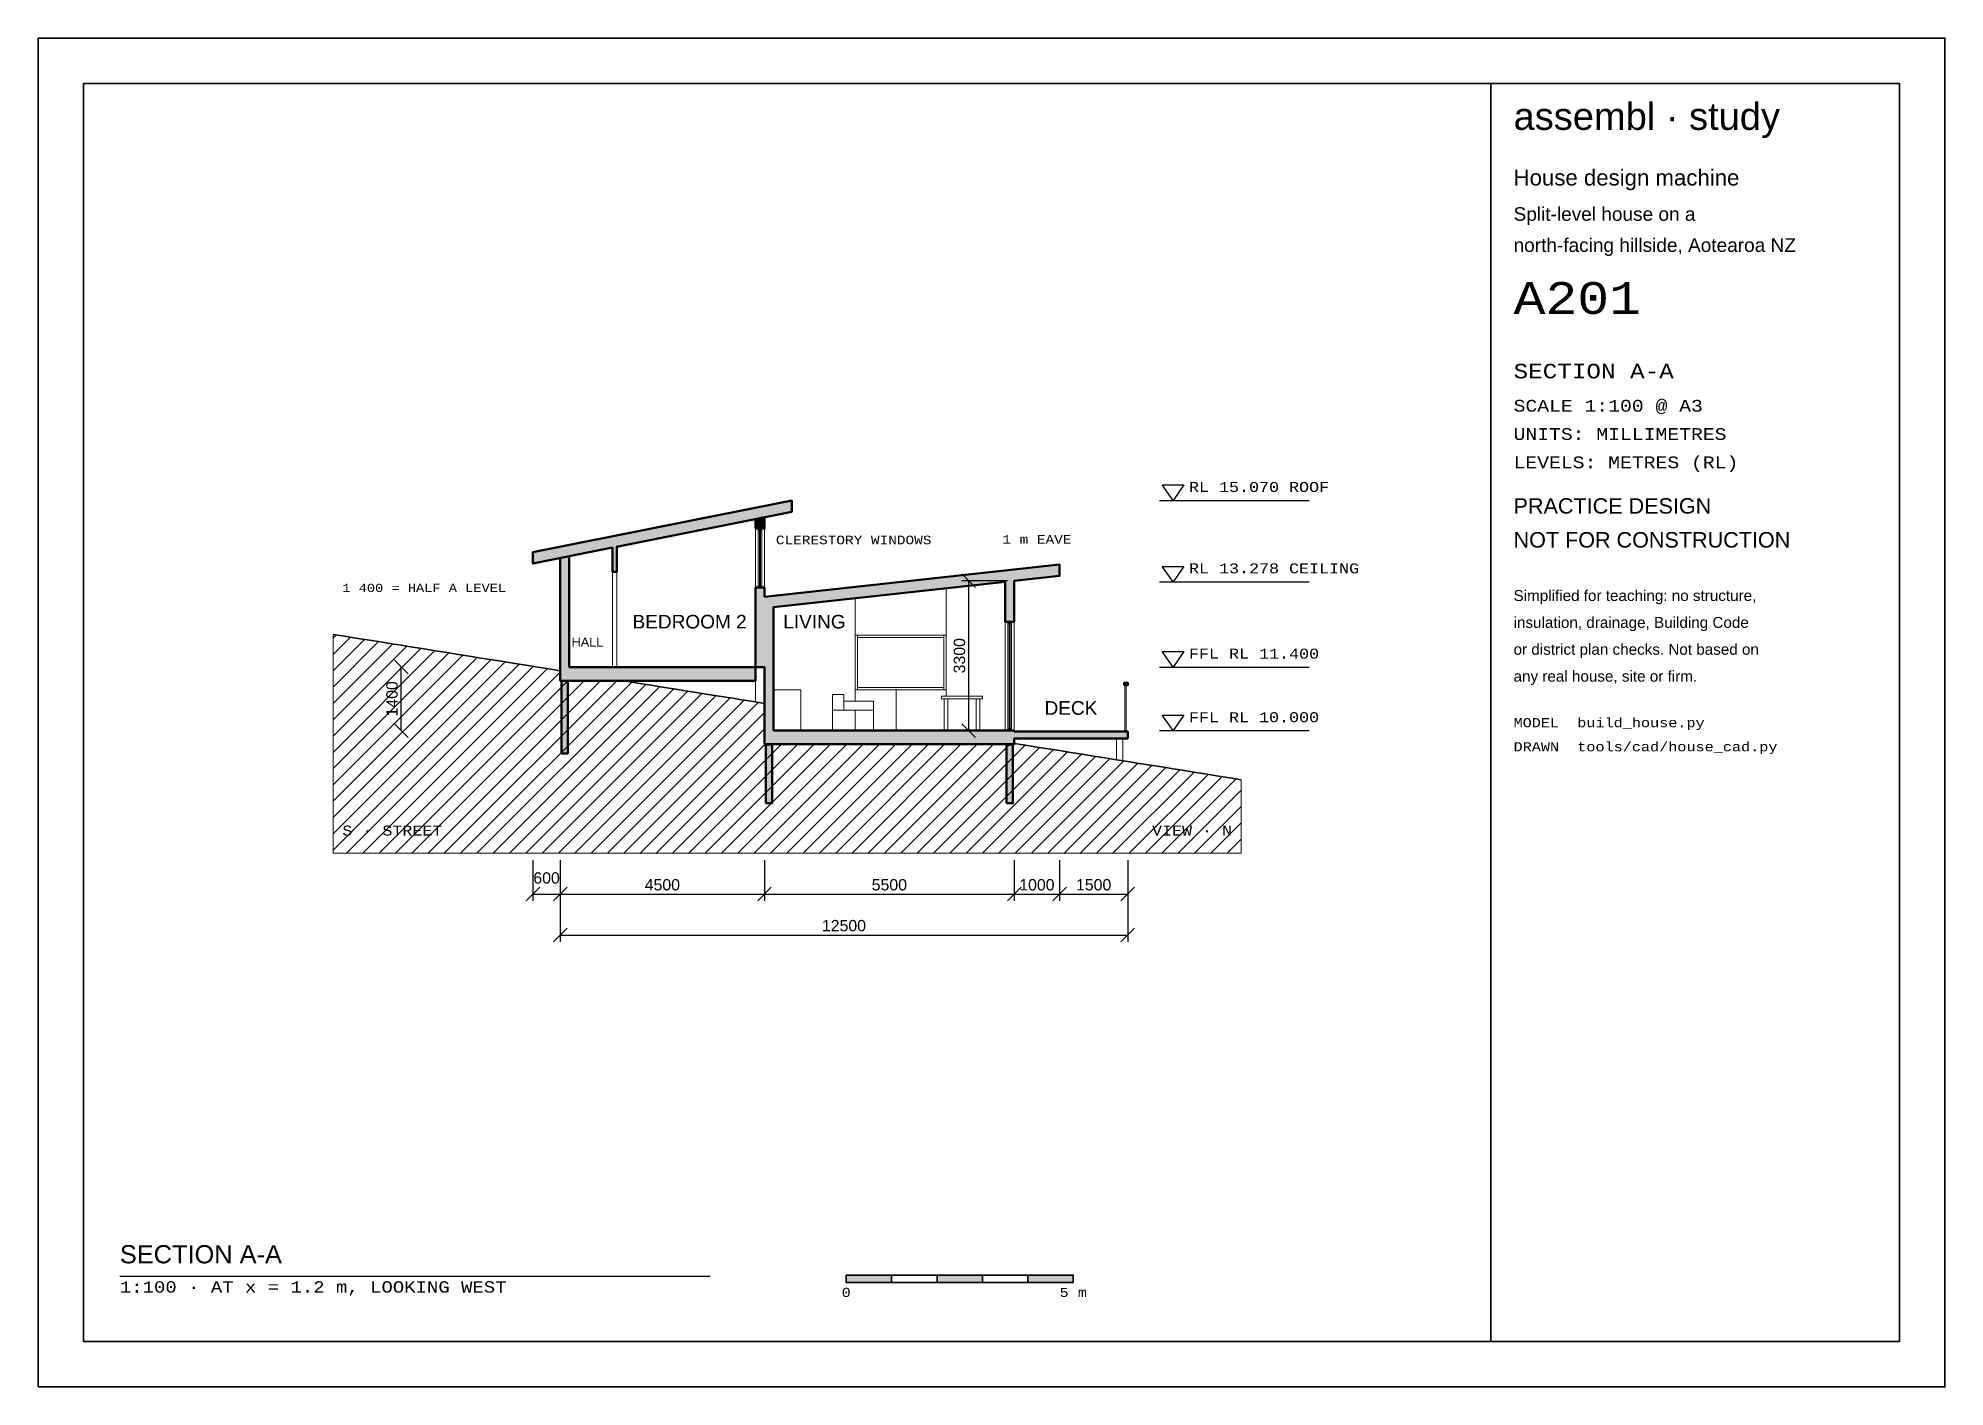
# Paper-space layout 'A201 Section A-A' of a CAD drawing. Header units: millimetres. Extents: x 0 to 420, y 0 to 297.
# The model-space entities are those that its viewports show. They can reach past a viewport. Long polylines and large blocks are cut down to what shows.
import ezdxf
from ezdxf.enums import TextEntityAlignment as Align

# ---------------------------------------------------------------- set-up
doc = ezdxf.new("R2010")
doc.units = ezdxf.units.MM
for name, color, linetype, lineweight in [('A-ANNO-DIMS', 7, 'Continuous', 18), ('A-ANNO-SYMB', 1, 'Continuous', 25), ('A-ANNO-TEXT', 7, 'Continuous', 25), ('A-ANNO-TTLB', 7, 'Continuous', 35), ('A-FURN', 8, 'Continuous', 13), ('A-GLAZ', 4, 'Continuous', 18), ('A-SECT', 7, 'Continuous', 50), ('A-SECT-BYND', 8, 'Continuous', 18), ('A-SECT-PATT', 8, 'Continuous', 0), ('C-TOPO-MAJR', 96, 'Continuous', 35), ('C-TOPO-PATT', 8, 'Continuous', 0)]:
    doc.layers.add(name, color=color, linetype=linetype, lineweight=lineweight)
doc.styles.add('ASSEMBL', font='arial.ttf')
doc.styles.add('ASSEMBL-MONO', font='cour.ttf')
doc.dimstyles.new('A100', dxfattribs={"dimscale": 100, "dimtxt": 2.5, "dimasz": 2, "dimexe": 1.5, "dimexo": 1.5, "dimgap": 0.8, "dimtad": 1, "dimdec": 0, "dimdsep": 46, "dimtxsty": 'ASSEMBL', "dimtsz": 1.5, "dimcen": 2.5, "dimclrd": 256, "dimclre": 256, "dimclrt": 256, "dimazin": 3, "dimtfac": 1, "dimtmove": 0, "dimatfit": 3})

msp = doc.modelspace()

# ---------------------------------------------------------------- hatches: boundary and pattern name
at = {"layer": 'A-ANNO-TTLB'}
for points in [[(203800, 2300), (204800, 2300), (204800, 2460), (203800, 2460)], [(205800, 2300), (206800, 2300), (206800, 2460), (205800, 2460)], [(207800, 2300), (208800, 2300), (208800, 2460), (207800, 2460)]]:
    msp.add_hatch(color=256, dxfattribs=at).paths.add_polyline_path(points)
at = {"layer": 'A-SECT-PATT'}
for points in [[(202600, 19520), (202600, 19270), (198741.4, 18498.3), (198750, 18500), (198750, 17950), (198650, 17950), (198650, 18480), (196900, 18130), (196900, 18380)], [(201800, 18900), (201800, 19110), (202000, 19150), (202000, 18900)], [(201800, 15550), (200440, 15550), (197700, 15550), (197500, 15550), (197500, 18250), (197700, 18290), (197700, 15850), (200440, 15850), (201800, 15850)], [(202000, 14150), (202000, 15850), (201800, 15850), (201800, 17600), (202000, 17600), (202000, 17400), (208500, 18109.1), (208500, 17859.1), (207500, 17750), (207500, 16850), (207300, 16850), (207300, 17728.2), (202200, 17171.8), (202200, 14450), (207300, 14450), (207500, 14450), (207500, 14430), (210000, 14430), (210000, 14280), (207500, 14280), (207500, 14150), (207300, 14150), (202200, 14150)], [(197530, 13950), (197530, 15545), (197670, 15545), (197670, 13950)], [(209920, 15450), (209920, 15500), (210000, 15500), (210000, 15450)], [(202030, 12850), (202030, 14145), (202170, 14145), (202170, 12850)], [(207330, 12850), (207330, 14145), (207470, 14145), (207470, 12850)]]:
    msp.add_hatch(color=256, dxfattribs=at).paths.add_polyline_path(points)
at = {"layer": 'C-TOPO-PATT'}
h = msp.add_hatch(dxfattribs=at)
h.set_pattern_fill('ANSI31', color=256, scale=80)
h.paths.add_polyline_path([(192500, 16570), (192750, 16530), (193000, 16490), (193250, 16450), (193500, 16410), (193750, 16370), (194000, 16330), (194250, 16290), (194500, 16250), (194750, 16210), (195000, 16170), (195250, 16130), (195500, 16090), (195750, 16050), (196000, 16010), (196250, 15970), (196500, 15930), (196750, 15890), (197000, 15850), (197250, 15810), (197500, 15770), (197500, 15550), (197700, 15550), (198875, 15550), (199000, 15530), (199250, 15490), (199500, 15450), (199750, 15410), (200000, 15370), (200250, 15330), (200500, 15290), (200750, 15250), (201000, 15210), (201250, 15170), (201500, 15130), (201750, 15090), (202000, 15050), (202000, 14150), (202200, 14150), (202250, 14150), (202500, 14150), (202750, 14150), (203000, 14150), (203250, 14150), (203500, 14150), (203750, 14150), (204000, 14150), (204250, 14150), (204500, 14150), (204750, 14150), (205000, 14150), (205250, 14150), (205500, 14150), (205750, 14150), (206000, 14150), (206250, 14150), (206500, 14150), (206750, 14150), (207000, 14150), (207250, 14150), (207300, 14150), (207500, 14150), (207500, 14170), (207750, 14130), (208000, 14090), (208250, 14050), (208500, 14010), (208750, 13970), (209000, 13930), (209250, 13890), (209500, 13850), (209750, 13810), (210000, 13770), (210250, 13730), (210500, 13690), (210750, 13650), (211000, 13610), (211250, 13570), (211500, 13530), (211750, 13490), (212000, 13450), (212250, 13410), (212500, 13370), (212500, 11750), (192500, 11750)])
h.paths.add_polyline_path([(197670, 13950), (197670, 15545), (197530, 15545), (197530, 13950)], flags=0)
h.paths.add_polyline_path([(202170, 12850), (202170, 14145), (202030, 14145), (202030, 12850)], flags=0)
h.paths.add_polyline_path([(207470, 12850), (207470, 14145), (207330, 14145), (207330, 12850)], flags=0)

# ---------------------------------------------------------------- linework, layer by layer
at = {"layer": 'A-ANNO-SYMB'}
for p, q in [((210700, 19520), (214000, 19520)), ((210700, 17728.2), (214000, 17728.2)), ((210700, 15850), (214000, 15850)), ((210700, 14450), (214000, 14450))]:
    msp.add_line(p, q, dxfattribs=at)
for points in [[(210760, 19860), (211240, 19860), (211000, 19520)], [(210760, 18068.2), (211240, 18068.2), (211000, 17728.2)], [(210760, 16190), (211240, 16190), (211000, 15850)], [(210760, 14790), (211240, 14790), (211000, 14450)]]:
    msp.add_lwpolyline(points, close=True, dxfattribs=at)
at = {"layer": 'A-ANNO-TEXT'}
msp.add_line((187800, 2440), (200800, 2440), dxfattribs=at)
at = {"layer": 'A-ANNO-TTLB'}
for points in [[(186000, 0), (228000, 0), (228000, 29700), (186000, 29700)], [(187000, 1000), (227000, 1000), (227000, 28700), (187000, 28700)], [(218000, 1000), (227000, 1000), (227000, 28700), (218000, 28700)], [(203800, 2300), (204800, 2300), (204800, 2460), (203800, 2460)], [(204800, 2300), (205800, 2300), (205800, 2460), (204800, 2460)], [(205800, 2300), (206800, 2300), (206800, 2460), (205800, 2460)], [(206800, 2300), (207800, 2300), (207800, 2460), (206800, 2460)], [(207800, 2300), (208800, 2300), (208800, 2460), (207800, 2460)]]:
    msp.add_lwpolyline(points, close=True, dxfattribs=at)
at = {"layer": 'A-FURN'}
for points in [[(202200, 15350), (202800, 15350), (202800, 14450), (202200, 14450)], [(203500, 15250), (203750, 15250), (203750, 14900), (203500, 14900)], [(204000, 14900), (204400, 14900), (204400, 15100), (204000, 15100), (204000, 15350), (204900, 15350), (204900, 14450), (204000, 14450)], [(205900, 15210), (206800, 15210), (206800, 15150), (205900, 15150)], [(205960, 15150), (206040, 15150), (206040, 14450), (205960, 14450)], [(206660, 15150), (206740, 15150), (206740, 14450), (206660, 14450)], [(203500, 14900), (204400, 14900), (204400, 14450), (203500, 14450)], [(203750, 15100), (204400, 15100), (204400, 14900), (203750, 14900)]]:
    msp.add_lwpolyline(points, close=True, dxfattribs=at)
at = {"layer": 'A-GLAZ'}
for points in [[(201860, 18900), (201940, 18900), (201940, 17600), (201860, 17600)], [(201860, 18900), (201940, 18900), (201940, 18850), (201860, 18850)], [(201890, 18900), (201910, 18900), (201910, 17600), (201890, 17600)], [(201860, 17650), (201940, 17650), (201940, 17600), (201860, 17600)], [(207360, 16850), (207440, 16850), (207440, 14450), (207360, 14450)], [(207360, 16850), (207440, 16850), (207440, 16800), (207360, 16800)], [(207390, 16850), (207410, 16850), (207410, 14450), (207390, 14450)], [(204000, 16550), (204050, 16550), (204050, 15350), (204000, 15350)], [(205950, 16550), (205950, 16500), (204050, 16500), (204050, 16550)], [(205950, 16500), (205950, 15400), (204050, 15400), (204050, 16500)], [(205950, 16550), (206000, 16550), (206000, 15350), (205950, 15350)], [(205950, 15400), (205950, 15350), (204900, 15350), (204050, 15350), (204050, 15400)], [(209940, 15450), (209970, 15450), (209970, 14430), (209940, 14430)], [(207360, 14500), (207440, 14500), (207440, 14450), (207360, 14450)]]:
    msp.add_lwpolyline(points, close=True, dxfattribs=at)
at = {"layer": 'A-SECT'}
for points in [[(202600, 19520), (202600, 19270), (198741.4, 18498.3), (198750, 18500), (198750, 17950), (198650, 17950), (198650, 18480), (196900, 18130), (196900, 18380)], [(201800, 18900), (201800, 19110), (202000, 19150), (202000, 18900)], [(201800, 15550), (200440, 15550), (197700, 15550), (197500, 15550), (197500, 18250), (197700, 18290), (197700, 15850), (200440, 15850), (201800, 15850)], [(202000, 14150), (202000, 15850), (201800, 15850), (201800, 17600), (202000, 17600), (202000, 17400), (208500, 18109.1), (208500, 17859.1), (207500, 17750), (207500, 16850), (207300, 16850), (207300, 17728.2), (202200, 17171.8), (202200, 14450), (207300, 14450), (207500, 14450), (207500, 14430), (210000, 14430), (210000, 14280), (207500, 14280), (207500, 14150), (207300, 14150), (202200, 14150)], [(197530, 13950), (197530, 15545), (197670, 15545), (197670, 13950)], [(209920, 15450), (209920, 15500), (210000, 15500), (210000, 15450)], [(202030, 12850), (202030, 14145), (202170, 14145), (202170, 12850)], [(207330, 12850), (207330, 14145), (207470, 14145), (207470, 12850)]]:
    msp.add_lwpolyline(points, close=True, dxfattribs=at)
at = {"layer": 'A-SECT-BYND'}
for points in [[(198750, 17950), (198750, 18500), (201800, 19110), (201800, 18900), (201800, 17600), (201800, 15850), (200440, 15850), (198750, 15850)], [(201800, 18900), (201860, 18900), (201860, 17600), (201800, 17600)], [(202000, 17600), (201940, 17600), (201940, 18900), (202000, 18900)], [(197700, 17450), (197700, 17950), (197700, 18290), (198650, 18480), (198650, 17950), (198650, 15850), (197700, 15850)], [(198650, 17950), (198750, 17950), (198750, 15850), (198650, 15850)], [(206000, 15350), (206000, 16550), (206000, 17586.4), (207300, 17728.2), (207300, 16850), (207300, 14450), (206740, 14450), (206740, 15150), (206800, 15150), (206800, 15210), (206000, 15210)], [(202200, 17171.8), (204000, 17368.2), (204000, 15350), (204000, 15100), (203750, 15100), (203750, 14900), (204000, 14900), (204000, 14450), (202800, 14450), (202800, 15350), (202200, 15350)], [(204000, 17368.2), (204086.5, 17377.6), (206000, 17586.4), (206000, 16550), (204000, 16550)], [(207300, 16850), (207360, 16850), (207360, 14450), (207300, 14450)], [(207500, 14450), (207440, 14450), (207440, 16850), (207500, 16850)], [(201800, 15545), (201800, 15082), (201750, 15090), (201500, 15130), (201250, 15170), (201000, 15210), (200750, 15250), (200500, 15290), (200250, 15330), (200000, 15370), (199750, 15410), (199500, 15450), (199250, 15490), (199000, 15530), (198906.2, 15545)], [(206000, 15350), (206000, 15210), (205900, 15210), (205900, 15150), (205960, 15150), (205960, 14450), (204900, 14450), (204900, 15350)], [(206040, 15150), (206660, 15150), (206660, 14450), (206040, 14450)], [(209750, 14280), (209890, 14280), (209890, 13787.6), (209750, 13810)]]:
    msp.add_lwpolyline(points, close=True, dxfattribs=at)
at = {"layer": 'C-TOPO-MAJR'}
for points in [[(192500, 16570), (192750, 16530), (193000, 16490), (193250, 16450), (193500, 16410), (193750, 16370), (194000, 16330), (194250, 16290), (194500, 16250), (194750, 16210), (195000, 16170), (195250, 16130), (195500, 16090), (195750, 16050), (196000, 16010), (196250, 15970), (196500, 15930), (196750, 15890), (197000, 15850), (197250, 15810), (197499, 15770.2)], [(198881.2, 15549), (199000, 15530), (199250, 15490), (199500, 15450), (199750, 15410), (200000, 15370), (200250, 15330), (200500, 15290), (200750, 15250), (201000, 15210), (201250, 15170), (201500, 15130), (201750, 15090), (201999, 15050.2)], [(207501, 14169.8), (207750, 14130), (208000, 14090), (208250, 14050), (208500, 14010), (208750, 13970), (209000, 13930), (209250, 13890), (209500, 13850), (209750, 13810), (210000, 13770), (210250, 13730), (210500, 13690), (210750, 13650), (211000, 13610), (211250, 13570), (211500, 13530), (211750, 13490), (212000, 13450), (212250, 13410), (212500, 13370)]]:
    msp.add_lwpolyline(points, dxfattribs=at)
at = {"layer": 'C-TOPO-PATT'}
for points in [[(192500, 16570), (192750, 16530), (193000, 16490), (193250, 16450), (193500, 16410), (193750, 16370), (194000, 16330), (194250, 16290), (194500, 16250), (194750, 16210), (195000, 16170), (195250, 16130), (195500, 16090), (195750, 16050), (196000, 16010), (196250, 15970), (196500, 15930), (196750, 15890), (197000, 15850), (197250, 15810), (197500, 15770), (197500, 15550), (197700, 15550), (198875, 15550), (199000, 15530), (199250, 15490), (199500, 15450), (199750, 15410), (200000, 15370), (200250, 15330), (200500, 15290), (200750, 15250), (201000, 15210), (201250, 15170), (201500, 15130), (201750, 15090), (202000, 15050), (202000, 14150), (202200, 14150), (202250, 14150), (202500, 14150), (202750, 14150), (203000, 14150), (203250, 14150), (203500, 14150), (203750, 14150), (204000, 14150), (204250, 14150), (204500, 14150), (204750, 14150), (205000, 14150), (205250, 14150), (205500, 14150), (205750, 14150), (206000, 14150), (206250, 14150), (206500, 14150), (206750, 14150), (207000, 14150), (207250, 14150), (207300, 14150), (207500, 14150), (207500, 14170), (207750, 14130), (208000, 14090), (208250, 14050), (208500, 14010), (208750, 13970), (209000, 13930), (209250, 13890), (209500, 13850), (209750, 13810), (210000, 13770), (210250, 13730), (210500, 13690), (210750, 13650), (211000, 13610), (211250, 13570), (211500, 13530), (211750, 13490), (212000, 13450), (212250, 13410), (212500, 13370), (212500, 11750), (192500, 11750)], [(197670, 13950), (197670, 15545), (197530, 15545), (197530, 13950)], [(202170, 12850), (202170, 14145), (202030, 14145), (202030, 12850)], [(207470, 12850), (207470, 14145), (207330, 14145), (207330, 12850)]]:
    msp.add_lwpolyline(points, close=True, dxfattribs=at)

# ---------------------------------------------------------------- texts
at = {"layer": 'A-ANNO-SYMB', "style": 'ASSEMBL-MONO'}
for s, p in [('RL 15.070 ROOF', (211350, 19640)), ('RL 13.278 CEILING', (211350, 17848.2)), ('FFL RL 11.400', (211350, 15970)), ('FFL RL 10.000', (211350, 14570))]:
    msp.add_text(s, height=220, dxfattribs=at).set_placement(p, align=Align.BOTTOM_LEFT)
at = {"layer": 'A-ANNO-TEXT', "style": 'ASSEMBL-MONO'}
for s, height, p in [('CLERESTORY WINDOWS', 190, (202250, 18650)), ('S · STREET', 220, (192700, 12250))]:
    msp.add_text(s, height=height, dxfattribs=at).set_placement(p, align=Align.MIDDLE_LEFT)
msp.add_text('1 m EAVE', height=190, dxfattribs=at).set_placement((208000, 18509.1), align=Align.BOTTOM_CENTER)
at = {"layer": 'A-ANNO-TEXT'}
for s, height, style, p in [('1 400 = HALF A LEVEL', 180, 'ASSEMBL-MONO', (192700, 17450)), ('SECTION A-A', 400, 'ASSEMBL', (187800, 2600)), ('1:100 · AT x = 1.2 m, LOOKING WEST', 250, 'ASSEMBL-MONO', (187800, 2000))]:
    msp.add_text(s, height=height, dxfattribs=dict(at, style=style)).set_placement(p, align=Align.BOTTOM_LEFT)
at = {"layer": 'A-ANNO-TEXT', "style": 'ASSEMBL'}
for s, height, p in [('BEDROOM 2', 300, (200350, 16850)), ('LIVING', 300, (203100, 16850)), ('HALL', 200, (198100, 16400)), ('DECK', 300, (208750, 14950))]:
    msp.add_text(s, height=height, dxfattribs=at).set_placement(p, align=Align.MIDDLE_CENTER)
at = {"layer": 'A-ANNO-TEXT', "style": 'ASSEMBL-MONO'}
msp.add_text('VIEW · N', height=220, dxfattribs=at).set_placement((212300, 12250), align=Align.MIDDLE_RIGHT)
at = {"layer": 'A-ANNO-TTLB'}
for s, height, style, p in [('assembl · study', 600, 'ASSEMBL', (218500, 27500)), ('House design machine', 350, 'ASSEMBL', (218500, 26350)), ('Split-level house on a', 300, 'ASSEMBL', (218500, 25587.5)), ('north-facing hillside, Aotearoa NZ', 300, 'ASSEMBL', (218500, 24902.5)), ('A201', 700, 'ASSEMBL-MONO', (218500, 23417.5)), ('SECTION A-A', 320, 'ASSEMBL-MONO', (218500, 22112.5)), ('SCALE 1:100 @ A3', 260, 'ASSEMBL-MONO', (218500, 21396.5)), ('UNITS: MILLIMETRES', 260, 'ASSEMBL-MONO', (218500, 20773.5)), ('LEVELS: METRES (RL)', 260, 'ASSEMBL-MONO', (218500, 20150.5)), ('PRACTICE DESIGN', 340, 'ASSEMBL', (218500, 19127.5)), ('NOT FOR CONSTRUCTION', 340, 'ASSEMBL', (218500, 18380.5)), ('Simplified for teaching: no structure,', 240, 'ASSEMBL', (218500, 17233.5)), ('insulation, drainage, Building Code', 240, 'ASSEMBL', (218500, 16641.5)), ('or district plan checks. Not based on', 240, 'ASSEMBL', (218500, 16049.5)), ('any real house, site or firm.', 240, 'ASSEMBL', (218500, 15457.5)), ('MODEL  build_house.py', 200, 'ASSEMBL-MONO', (218500, 14465.5)), ('DRAWN  tools/cad/house_cad.py', 200, 'ASSEMBL-MONO', (218500, 13935.5))]:
    msp.add_text(s, height=height, dxfattribs=dict(at, style=style)).set_placement(p, align=Align.BOTTOM_LEFT)
at = {"layer": 'A-ANNO-TTLB', "style": 'ASSEMBL-MONO'}
for s, p in [('0', (203800, 2180)), ('5 m', (208800, 2180))]:
    msp.add_text(s, height=200, dxfattribs=at).set_placement(p, align=Align.TOP_CENTER)

# ---------------------------------------------------------------- dimensions: what is measured, and where the dimension line sits
at = {"layer": 'A-ANNO-DIMS'}
for base, p1, p2 in [((206500, 14450), (207500, 14450), (207500, 17750)), ((194000, 14450), (194000, 14450), (194000, 15850))]:
    msp.add_linear_dim(base=base, p1=p1, p2=p2, angle=90, dimstyle='A100', dxfattribs=at).render()
for base, p1, p2 in [((196900, 10850), (196900, 11750), (197500, 11750)), ((197500, 10850), (197500, 11750), (202000, 11750)), ((197500, 9950), (197500, 11750), (210000, 11750)), ((202000, 10850), (202000, 11750), (207500, 11750)), ((207500, 10850), (207500, 11750), (208500, 11750)), ((208500, 10850), (208500, 11750), (210000, 11750))]:
    msp.add_linear_dim(base=base, p1=p1, p2=p2, dimstyle='A100', dxfattribs=at).render()

psp = doc.layouts.new('A201 Section A-A')

# ---------------------------------------------------------------- viewports
at = {"layer": 'VIEWPORTS'}
psp.add_viewport(center=(210, 148.5), size=(420, 297), view_center_point=(207000, 14850), view_height=29700, dxfattribs=at)

doc.saveas('drawing.dxf')
